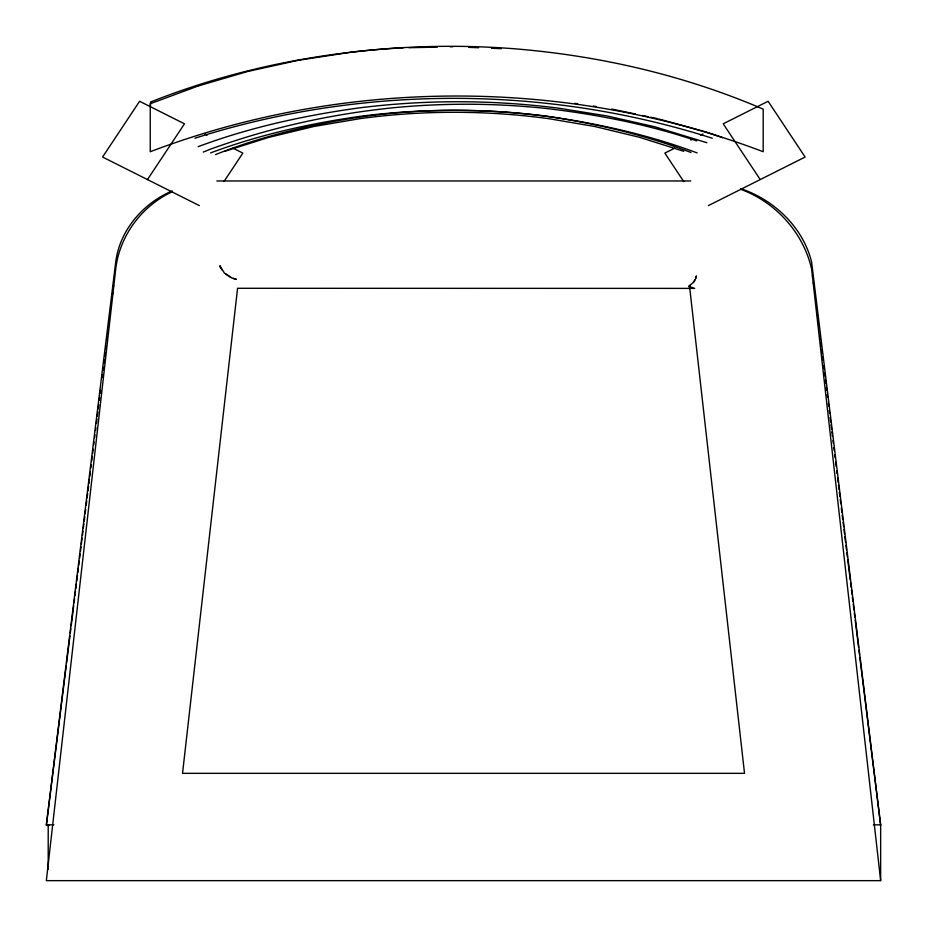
<?xml version="1.0" encoding="UTF-8"?>
<svg xmlns="http://www.w3.org/2000/svg" width="927" height="927" viewBox="0 0 927 927"><rect width="100%" height="100%" fill="white"/><g stroke="black" fill="none" stroke-linecap="round" stroke-linejoin="round"><path stroke-width="1.39" d="M66.199 666.003L46.35 825.401L49.247 825.401M66.559 663.129L69.954 635.852M70.313 632.979L70.846 628.668M71.205 625.795L73.708 605.69M74.067 602.817L74.6 598.518M74.96 595.644L75.493 591.333M75.852 588.46L76.385 584.149M76.744 581.275L77.462 575.54M77.822 572.666L78.355 568.355M78.714 565.482L79.247 561.171M79.606 558.309L80.139 553.998M80.498 551.125L81.043 546.814M81.391 543.94L82.109 538.205M82.468 535.331L83.001 531.02M83.36 528.147L83.905 523.836M84.253 520.962L84.797 516.663M85.157 513.79L85.69 509.479M86.223 505.169L86.756 500.858M87.115 497.996L87.659 493.685M88.007 490.812L88.552 486.501M88.911 483.627L89.444 479.329M89.803 476.455L90.336 472.144M90.869 467.834L91.228 464.96M91.773 460.649L92.306 456.351M92.665 453.477L93.198 449.166M93.731 444.856L94.091 441.982M94.624 437.683L94.983 434.809M95.527 430.499L95.875 427.625M96.42 423.315L96.953 419.004M97.312 416.142L97.845 411.831M98.204 408.958L98.737 404.647M99.282 400.337L99.629 397.474M100.174 393.164L100.533 390.29M102.144 377.37L102.491 374.496M103.036 370.186L103.395 367.312M103.928 363.002L104.287 360.128M104.821 355.829L105.18 352.955M105.713 348.645L106.072 345.771M106.79 340.024L107.15 337.161M107.683 332.851L108.042 329.977M112.329 295.516L112.688 292.642M113.221 288.332L113.581 285.458M694.856 279.908C694.52 283.639 687 284.89 689.978 288.494L689.676 287.44L744.52 773.338L182.538 773.338L237.567 288.285L694.671 288.39L688.773 286.327L690.128 285.261L688.981 286.385M693.373 282.051L695.528 279.062L696.444 275.898L695.829 278.019M147.463 179.571L184.485 123.812L139.595 101.275L102.573 157.034L199.328 205.609M223.94 181.576L242.851 153.106L232.874 148.1M674.821 148.1L664.856 153.106L683.755 181.576M690.824 140.07L693.245 138.853M700.545 135.191L702.979 133.975M708.367 205.609L805.123 157.034L768.101 101.275L723.211 123.812L760.233 179.571M172.19 191.785C141.912 205.782 119.49 235.771 115.724 269.062L46.35 880.65L880.65 880.65L880.65 824.845L811.612 262.04C803.014 227.242 774.196 199.884 740.743 188.633M172.19 190.927C143.14 203.198 119.687 230.232 115.724 262.04L46.35 824.845L53.847 824.845M203.314 152.086L209.908 149.374C270.58 127.277 334.021 113.372 398.274 107.277A761.855 761.855 0 0 1 545.354 108.355C596.687 114.357 647.718 124.311 696.733 140.869M215.528 154.577C262.747 135.782 312.55 124.183 362.724 116.651A689.537 689.537 0 0 1 549.016 116.651C597.359 123.836 645.25 135.029 690.963 152.48M210.614 152.897C258.088 135.133 307.787 123.905 357.903 116.651A731.426 731.426 0 0 1 549.792 116.651C599.908 123.905 649.607 135.133 697.081 152.897M198.158 146.675C249.595 127.381 303.592 115.678 357.903 108.065A793.141 793.141 0 0 1 557.776 108.065L606.872 115.921L654.937 126.837L706.93 142.723M194.913 138.227C361.762 85.052 545.435 85.052 712.272 138.227M224.844 151.286L268.795 137.381L314.033 126.454L360.232 118.61A702.909 702.909 0 0 1 548.332 118.61L594.543 126.454L639.781 137.381L683.732 151.286M403.164 47.856L400.313 47.926C314.89 52.932 230.093 70.382 150.51 102.051L150.51 106.385M408.853 47.729L437.347 47.092M450.163 46.802L453.013 46.732M216.837 180.974L690.754 180.974M873.419 824.845L880.65 824.845M468.668 47.358L478.622 47.752M491.426 48.262L501.391 48.667M574.821 103.337L577.672 103.754M593.338 106.072L596.177 106.489M611.75 109.05L635.447 114.021M642.411 115.481L647.996 116.651M650.777 117.231L657.753 118.691M659.143 119.073L706.49 132.097L722.608 137.659M230.626 277.243L224.415 273.106L219.884 265.713L221.924 269.931M740.743 189.305C775.563 202.074 803.454 232.712 811.612 269.062L880.65 880.65M204.716 133.975L207.15 135.191M233.094 278.367L236.315 279.282L231.704 277.973L225.678 273.952M220.232 267.324L220.742 268.03M812.504 275.412L812.852 278.274M813.385 282.584L813.744 285.458M817.127 312.747L817.475 315.62M818.02 319.919L818.367 322.793M819.966 335.725L820.325 338.587M820.858 342.897L821.218 345.771M821.751 350.082L822.11 352.955M822.643 357.266L823.002 360.128M823.709 365.875L824.068 368.749M824.601 373.06L824.949 375.933M825.493 380.232L825.841 383.106M826.374 387.416L826.733 390.29M827.266 394.601L827.626 397.474M828.332 403.21L828.692 406.084M829.225 410.394L829.584 413.268M830.117 417.579L830.65 421.878M831.009 424.751L831.542 429.062M831.89 431.936L832.423 436.246M832.956 440.545L833.315 443.419M833.848 447.729L834.207 450.603M834.74 454.914L835.1 457.787M835.633 462.086L836.166 466.397M836.699 470.707L837.058 473.581M837.591 477.892L838.124 482.191M838.483 485.064L839.016 489.375M839.364 492.249L839.897 496.559M840.256 499.433L840.789 503.732M841.322 508.042L841.855 512.353M842.214 515.227L842.747 519.537M843.106 522.399L843.64 526.71M843.999 529.584L844.532 533.894M844.879 536.768L845.598 542.504M845.957 545.377L846.49 549.688M846.838 552.562L847.371 556.872M847.73 559.746L850.221 579.85M850.58 582.712L851.113 587.023M851.473 589.896L852.006 594.207M852.353 597.081L852.886 601.38M853.246 604.253L853.964 610.001M854.312 612.874L854.845 617.185M855.204 620.059L858.587 647.336M858.947 650.209L859.48 654.52M859.827 657.394L880.65 825.401M48.204 824.845L48.204 869.202M197.799 86.107L150.244 103.743L150.244 151.727C345.447 77.451 567.973 77.451 763.188 151.727L763.188 109.143C683.384 74.844 597.764 55.238 511.264 48.528A837.985 837.985 0 0 0 350.974 52.225L298.564 60.243L247.37 71.564L197.799 86.107"/></g></svg>
